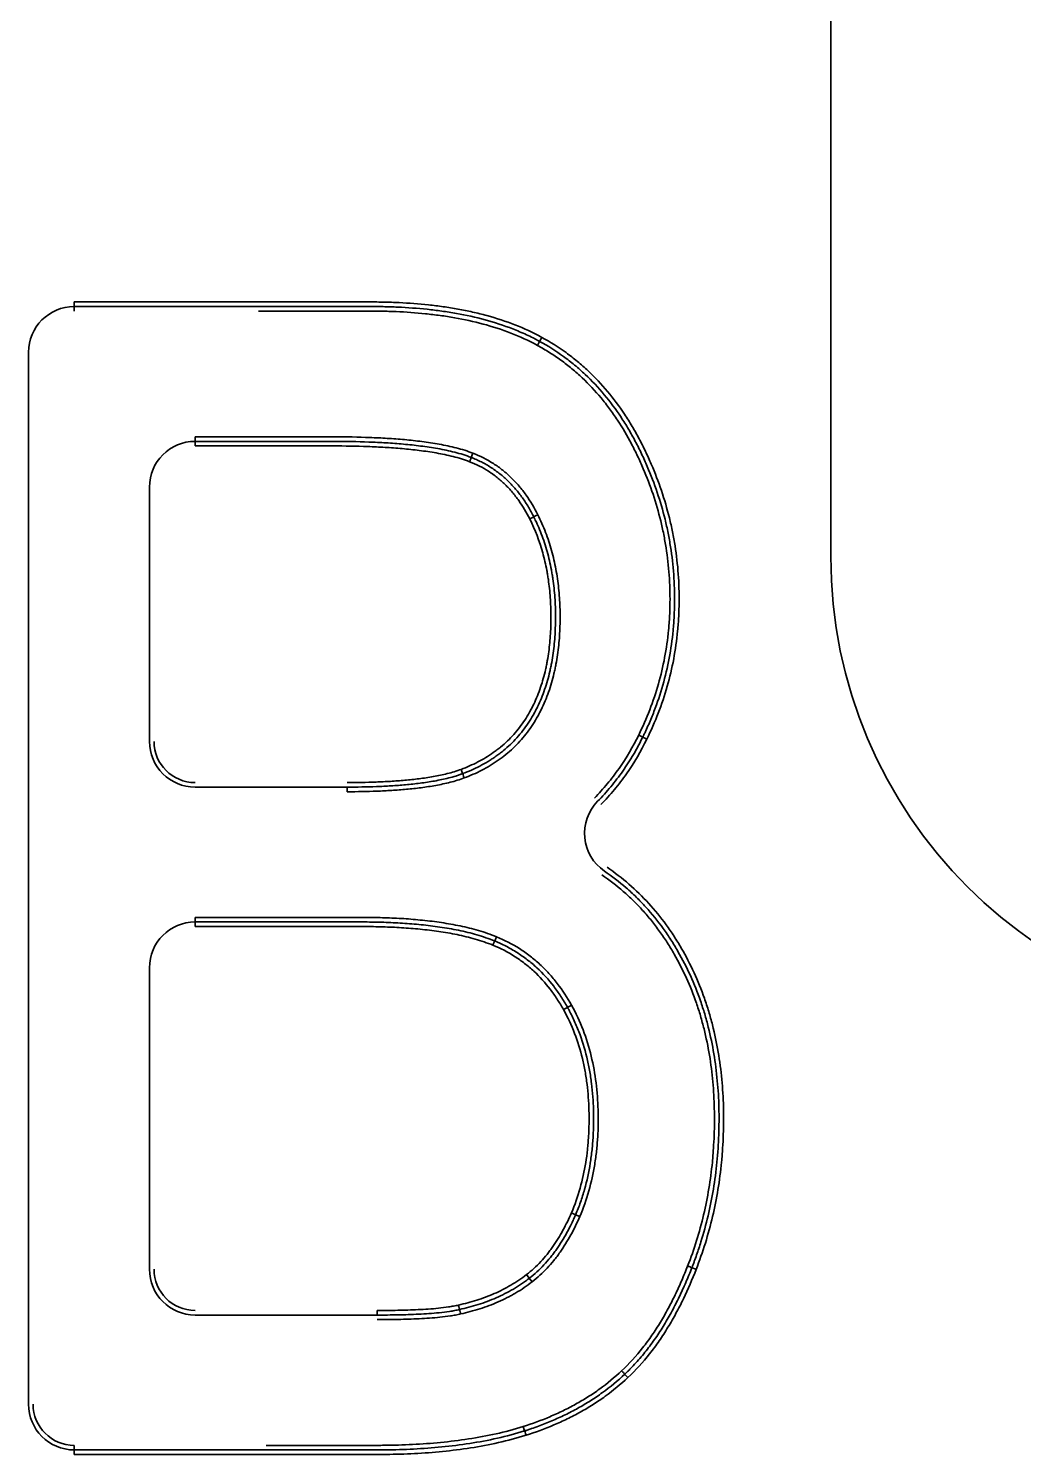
# Model space of a CAD drawing. Header units: inches. Extents: x 786 to 5593, y 691 to 5453.
# Drawn here: x 4193.97 to 4215.74, y 5230.14 to 5261.32 of the extents above; entities that cross this region are included whole.
import ezdxf

# ---------------------------------------------------------------- set-up
doc = ezdxf.new("R2010")
doc.units = ezdxf.units.IN
doc.layers.add('1', color=7, linetype='Continuous', true_color=0xffffff)

msp = doc.modelspace()

# ---------------------------------------------------------------- linework, layer by layer
at = {"layer": '1', "color": 7, "linetype": 'Continuous', "lineweight": 35}
for p, q in [((4211.522, 5263.776), (4211.522, 5249.776)), ((4194.975, 5255.342), (4194.975, 5255.242)), ((4194.975, 5255.142), (4194.975, 5255.242)), ((4205.106, 5254.393), (4205.154, 5254.481)), ((4205.154, 5254.481), (4205.202, 5254.569)), ((4193.975, 5254.242), (4193.975, 5231.242)), ((4197.62, 5252.394), (4197.62, 5252.294)), ((4197.62, 5252.294), (4197.62, 5252.194)), ((4203.696, 5252.035), (4203.66, 5251.942)), ((4196.62, 5245.734), (4196.62, 5251.294)), ((4205.026, 5250.644), (4204.937, 5250.599)), ((4207.41, 5245.828), (4207.5, 5245.784)), ((4203.471, 5245.029), (4203.436, 5245.122)), ((4200.948, 5244.734), (4197.62, 5244.734)), ((4200.948, 5244.734), (4200.948, 5244.634)), ((4197.62, 5241.886), (4197.62, 5241.786)), ((4197.62, 5241.786), (4197.62, 5241.686)), ((4204.21, 5241.463), (4204.172, 5241.37)), ((4196.62, 5234.191), (4196.62, 5240.786)), ((4205.763, 5239.919), (4205.676, 5239.87)), ((4205.942, 5235.384), (4205.85, 5235.424)), ((4205.942, 5235.384), (4206.034, 5235.344)), ((4204.929, 5233.996), (4204.867, 5234.075)), ((4208.485, 5234.227), (4208.578, 5234.19)), ((4204.929, 5233.996), (4204.991, 5233.918)), ((4201.603, 5233.191), (4197.62, 5233.191)), ((4201.603, 5233.291), (4201.603, 5233.191)), ((4203.382, 5233.409), (4203.404, 5233.312)), ((4204.796, 5230.753), (4204.827, 5230.658)), ((4194.975, 5230.342), (4194.975, 5230.242)), ((4194.975, 5230.242), (4194.975, 5230.142))]:
    msp.add_line(p, q, dxfattribs=at)
for centre, radius, start, end in [((4194.975, 5254.242), 1, 90, 180), ((4197.62, 5251.294), 1, 90, 180), ((4221.74, 5249.776), 10.217, 180, 270), ((4197.62, 5245.734), 1, 180, 270), ((4197.62, 5245.734), 0.9, 180, 270), ((4207.137, 5243.724), 1, 135.5879, 235.5855), ((4197.62, 5240.786), 1, 90, 180), ((4197.62, 5234.191), 1, 180, 270), ((4197.62, 5234.191), 0.9, 180, 270), ((4194.975, 5231.242), 1, 180, 270), ((4194.975, 5231.242), 0.9, 180, 270)]:
    msp.add_arc(centre, radius, start, end, dxfattribs=at)
for centre, major_axis, ratio, start_param, end_param in [((4203.624, 5251.849), (0.0364, 0.0931), 0.002929, 4.712393, 6.283185), ((4205.115, 5250.689), (0.0892, 0.0452), 0.004078, 3.141593, 4.712389), ((4207.321, 5245.872), (-0.0897, 0.0441), 0.004362, 1.570796, 3.141593), ((4203.506, 5244.935), (0.0351, -0.0936), 0.002512, 3.141593, 4.712389), ((4204.134, 5241.278), (0.0377, 0.0926), 0.005423, 0, 1.570782), ((4205.85, 5239.967), (0.0872, 0.0489), 0.003959, 3.141593, 4.712389), ((4208.392, 5234.263), (-0.0931, 0.0365), 0.002154, 1.570796, 3.141593), ((4206.948, 5231.972), (-0.0682, 0.0732), 0.005836, 1.570796, 3.141593), ((4207.085, 5231.826), (-0.0686, 0.0728), 0.005836, 0, 1.570796), ((4204.857, 5230.562), (-0.03, 0.0954), 0.004943, 4.712389, 6.283185)]:
    msp.add_ellipse(centre, major_axis=major_axis, ratio=ratio, start_param=start_param, end_param=end_param, dxfattribs=at)
for points, knots in [([(4194.975, 5255.342), (4196.697, 5255.342), (4198.85, 5255.342), (4201.003, 5255.342), (4201.46, 5255.342), (4201.487, 5255.342), (4201.541, 5255.342), (4201.621, 5255.342), (4201.81, 5255.339), (4201.971, 5255.334), (4202.294, 5255.318), (4202.509, 5255.302), (4202.831, 5255.268), (4202.939, 5255.254), (4203.154, 5255.224), (4203.261, 5255.207), (4203.475, 5255.168), (4203.581, 5255.146), (4203.792, 5255.099), (4203.897, 5255.073), (4204.209, 5254.987), (4204.414, 5254.921), (4204.815, 5254.764), (4205.011, 5254.674), (4205.202, 5254.569)], [0, 0, 0, 0, 0.5, 0.625, 0.625, 0.632812, 0.632812, 0.640625, 0.65625, 0.6875, 0.6875, 0.75, 0.75, 0.78125, 0.78125, 0.8125, 0.8125, 0.84375, 0.84375, 0.875, 0.875, 0.9375, 0.9375, 1, 1, 1, 1]), ([(4205.154, 5254.481), (4205.153, 5254.482), (4205.151, 5254.483), (4205.148, 5254.484), (4205.144, 5254.487), (4205.133, 5254.493), (4205.112, 5254.504), (4205.07, 5254.526), (4204.986, 5254.569), (4204.913, 5254.604), (4204.767, 5254.672), (4204.668, 5254.714), (4204.37, 5254.83), (4204.167, 5254.896), (4203.755, 5255.008), (4203.546, 5255.054), (4203.282, 5255.101), (4203.228, 5255.11), (4203.122, 5255.127), (4203.069, 5255.135), (4202.908, 5255.157), (4202.802, 5255.171), (4202.481, 5255.204), (4202.267, 5255.22), (4201.945, 5255.234), (4201.838, 5255.238), (4201.677, 5255.241), (4201.624, 5255.242), (4201.517, 5255.242), (4201.463, 5255.242), (4200.98, 5255.242), (4198.835, 5255.242), (4196.691, 5255.242), (4194.975, 5255.242)], [0, 0, 0, 0, 0.000488, 0.000488, 0.000977, 0.001953, 0.003906, 0.007812, 0.015625, 0.03125, 0.03125, 0.0625, 0.0625, 0.125, 0.125, 0.1875, 0.1875, 0.203125, 0.203125, 0.21875, 0.21875, 0.25, 0.25, 0.3125, 0.3125, 0.34375, 0.34375, 0.359375, 0.359375, 0.375, 0.375, 0.5, 1, 1, 1, 1]), ([(4205.106, 5254.393), (4204.916, 5254.497), (4204.722, 5254.586), (4204.325, 5254.74), (4204.123, 5254.805), (4203.713, 5254.915), (4203.505, 5254.96), (4203.242, 5255.006), (4203.189, 5255.015), (4203.083, 5255.032), (4203.03, 5255.04), (4202.871, 5255.061), (4202.764, 5255.074), (4202.445, 5255.107), (4202.232, 5255.122), (4201.912, 5255.136), (4201.805, 5255.139), (4201.645, 5255.141), (4201.592, 5255.142), (4201.485, 5255.142), (4201.432, 5255.142), (4200.952, 5255.142), (4200.16, 5255.142), (4199.368, 5255.142), (4199.004, 5255.142)], [0, 0, 0, 0, 0.103005, 0.103005, 0.20601, 0.20601, 0.309016, 0.309016, 0.334767, 0.334767, 0.360518, 0.360518, 0.412021, 0.412021, 0.515026, 0.515026, 0.566528, 0.566528, 0.59228, 0.59228, 0.618031, 0.618031, 0.824041, 1, 1, 1, 1]), ([(4207.321, 5245.872), (4207.499, 5246.235), (4207.643, 5246.608), (4207.861, 5247.372), (4207.935, 5247.764), (4207.979, 5248.215), (4207.983, 5248.265), (4207.99, 5248.366), (4207.994, 5248.416), (4208.002, 5248.568), (4208.005, 5248.668), (4208.008, 5248.969), (4208.002, 5249.169), (4207.974, 5249.568), (4207.94, 5249.867), (4207.888, 5250.163), (4207.848, 5250.36), (4207.826, 5250.459), (4207.706, 5250.95), (4207.578, 5251.33), (4207.382, 5251.789), (4207.341, 5251.88), (4207.255, 5252.06), (4207.211, 5252.15), (4207.071, 5252.415), (4206.969, 5252.589), (4206.802, 5252.843), (4206.744, 5252.926), (4206.624, 5253.087), (4206.562, 5253.167), (4206.37, 5253.398), (4206.233, 5253.544), (4206.014, 5253.75), (4205.901, 5253.851), (4205.783, 5253.946), (4205.702, 5254.008), (4205.662, 5254.038), (4205.538, 5254.128), (4205.454, 5254.185), (4205.283, 5254.293), (4205.195, 5254.345), (4205.106, 5254.393)], [0, 0, 0, 0, 0.125, 0.125, 0.25, 0.25, 0.265625, 0.265625, 0.28125, 0.28125, 0.3125, 0.3125, 0.375, 0.375, 0.4375, 0.46875, 0.46875, 0.5, 0.5, 0.625, 0.625, 0.65625, 0.65625, 0.6875, 0.6875, 0.75, 0.75, 0.78125, 0.78125, 0.8125, 0.8125, 0.875, 0.875, 0.90625, 0.921875, 0.921875, 0.9375, 0.9375, 0.96875, 0.96875, 1, 1, 1, 1]), ([(4207.41, 5245.828), (4207.412, 5245.831), (4207.413, 5245.834), (4207.416, 5245.84), (4207.42, 5245.848), (4207.43, 5245.868), (4207.45, 5245.909), (4207.488, 5245.99), (4207.561, 5246.153), (4207.697, 5246.482), (4207.793, 5246.77), (4207.959, 5247.353), (4208.034, 5247.751), (4208.079, 5248.211), (4208.083, 5248.262), (4208.09, 5248.364), (4208.1, 5248.518), (4208.105, 5248.671), (4208.108, 5248.976), (4208.102, 5249.179), (4208.073, 5249.584), (4208.05, 5249.786), (4208.002, 5250.088), (4207.976, 5250.239), (4207.944, 5250.389), (4207.921, 5250.49), (4207.91, 5250.54), (4207.8, 5250.988), (4207.669, 5251.373), (4207.469, 5251.838), (4207.428, 5251.931), (4207.34, 5252.114), (4207.295, 5252.205), (4207.2, 5252.385), (4207.15, 5252.474), (4207.072, 5252.606), (4207.045, 5252.65), (4206.991, 5252.737), (4206.963, 5252.78), (4206.821, 5252.994), (4206.7, 5253.158), (4206.439, 5253.471), (4206.3, 5253.619), (4206.077, 5253.829), (4206, 5253.896), (4205.881, 5253.995), (4205.841, 5254.027), (4205.759, 5254.09), (4205.718, 5254.121), (4205.509, 5254.273), (4205.335, 5254.382), (4205.154, 5254.481)], [0, 0, 0, 0, 0.000977, 0.000977, 0.001953, 0.003906, 0.007813, 0.015625, 0.03125, 0.0625, 0.125, 0.125, 0.25, 0.25, 0.265625, 0.265625, 0.28125, 0.3125, 0.3125, 0.375, 0.375, 0.4375, 0.4375, 0.46875, 0.484375, 0.484375, 0.5, 0.5, 0.625, 0.625, 0.65625, 0.65625, 0.6875, 0.6875, 0.71875, 0.71875, 0.734375, 0.734375, 0.75, 0.75, 0.8125, 0.8125, 0.875, 0.875, 0.90625, 0.90625, 0.921875, 0.921875, 0.9375, 0.9375, 1, 1, 1, 1]), ([(4205.202, 5254.569), (4205.386, 5254.469), (4205.563, 5254.357), (4205.774, 5254.204), (4205.816, 5254.173), (4205.899, 5254.109), (4205.94, 5254.076), (4206.06, 5253.976), (4206.139, 5253.908), (4206.365, 5253.695), (4206.507, 5253.545), (4206.772, 5253.228), (4206.896, 5253.062), (4207.041, 5252.844), (4207.069, 5252.801), (4207.125, 5252.712), (4207.206, 5252.579), (4207.282, 5252.443), (4207.379, 5252.26), (4207.425, 5252.168), (4207.514, 5251.982), (4207.557, 5251.888), (4207.76, 5251.416), (4207.893, 5251.025), (4208.005, 5250.57), (4208.017, 5250.519), (4208.04, 5250.417), (4208.072, 5250.265), (4208.137, 5249.907), (4208.172, 5249.6), (4208.201, 5249.188), (4208.208, 5248.982), (4208.205, 5248.672), (4208.2, 5248.516), (4208.19, 5248.36), (4208.183, 5248.256), (4208.178, 5248.204), (4208.134, 5247.738), (4207.981, 5246.928), (4207.685, 5246.159), (4207.5, 5245.784)], [0, 0, 0, 0, 0.0625, 0.0625, 0.078125, 0.078125, 0.09375, 0.09375, 0.125, 0.125, 0.1875, 0.1875, 0.25, 0.25, 0.265625, 0.265625, 0.28125, 0.3125, 0.3125, 0.34375, 0.34375, 0.375, 0.375, 0.5, 0.5, 0.515625, 0.515625, 0.53125, 0.5625, 0.625, 0.625, 0.6875, 0.6875, 0.71875, 0.734375, 0.734375, 0.75, 0.75, 0.875, 1, 1, 1, 1]), ([(4197.62, 5252.394), (4198.129, 5252.394), (4198.893, 5252.394), (4199.784, 5252.394), (4200.23, 5252.394), (4200.421, 5252.394), (4200.548, 5252.394), (4200.612, 5252.394), (4200.93, 5252.393), (4201.185, 5252.389), (4201.566, 5252.374), (4201.694, 5252.368), (4201.948, 5252.352), (4202.075, 5252.343), (4202.329, 5252.32), (4202.455, 5252.306), (4202.644, 5252.282), (4202.708, 5252.273), (4202.834, 5252.254), (4202.896, 5252.243), (4203.085, 5252.209), (4203.209, 5252.183), (4203.394, 5252.135), (4203.455, 5252.118), (4203.576, 5252.08), (4203.637, 5252.059), (4203.696, 5252.035)], [0, 0, 0, 0, 0.25, 0.375, 0.4375, 0.46875, 0.46875, 0.5, 0.5, 0.625, 0.625, 0.6875, 0.6875, 0.75, 0.75, 0.8125, 0.8125, 0.84375, 0.84375, 0.875, 0.875, 0.9375, 0.9375, 0.96875, 0.96875, 1, 1, 1, 1]), ([(4197.62, 5252.294), (4198.126, 5252.294), (4198.885, 5252.294), (4199.771, 5252.294), (4200.214, 5252.294), (4200.404, 5252.294), (4200.53, 5252.294), (4200.594, 5252.294), (4200.91, 5252.293), (4201.163, 5252.289), (4201.542, 5252.275), (4201.669, 5252.269), (4201.922, 5252.254), (4202.048, 5252.245), (4202.3, 5252.222), (4202.426, 5252.209), (4202.677, 5252.177), (4202.802, 5252.158), (4203.052, 5252.114), (4203.176, 5252.088), (4203.359, 5252.041), (4203.42, 5252.024), (4203.541, 5251.986), (4203.601, 5251.965), (4203.66, 5251.942)], [0, 0, 0, 0, 0.25, 0.375, 0.4375, 0.46875, 0.46875, 0.5, 0.5, 0.625, 0.625, 0.6875, 0.6875, 0.75, 0.75, 0.8125, 0.8125, 0.875, 0.875, 0.9375, 0.9375, 0.96875, 0.96875, 1, 1, 1, 1]), ([(4203.624, 5251.849), (4203.564, 5251.872), (4203.504, 5251.893), (4203.384, 5251.93), (4203.323, 5251.947), (4203.14, 5251.993), (4203.017, 5252.019), (4202.771, 5252.062), (4202.647, 5252.08), (4202.398, 5252.111), (4202.274, 5252.124), (4202.024, 5252.146), (4201.898, 5252.155), (4201.647, 5252.17), (4201.521, 5252.176), (4201.144, 5252.19), (4200.892, 5252.194), (4200.577, 5252.194), (4200.515, 5252.194), (4200.389, 5252.194), (4200.2, 5252.194), (4199.759, 5252.194), (4198.878, 5252.194), (4198.123, 5252.194), (4197.62, 5252.194)], [0, 0, 0, 0, 0.03125, 0.03125, 0.0625, 0.0625, 0.125, 0.125, 0.1875, 0.1875, 0.25, 0.25, 0.3125, 0.3125, 0.375, 0.375, 0.5, 0.5, 0.53125, 0.53125, 0.5625, 0.625, 0.75, 1, 1, 1, 1]), ([(4204.937, 5250.599), (4204.867, 5250.738), (4204.789, 5250.871), (4204.676, 5251.03), (4204.653, 5251.061), (4204.606, 5251.123), (4204.533, 5251.213), (4204.402, 5251.353), (4204.287, 5251.455), (4204.197, 5251.528), (4204.166, 5251.551), (4204.118, 5251.585), (4204.102, 5251.596), (4204.07, 5251.618), (4203.924, 5251.714), (4203.769, 5251.793), (4203.624, 5251.849)], [0, 0, 0, 0, 0.25, 0.25, 0.3125, 0.3125, 0.375, 0.5, 0.625, 0.625, 0.6875, 0.6875, 0.71875, 0.71875, 0.75, 1, 1, 1, 1]), ([(4203.66, 5251.942), (4203.665, 5251.94), (4203.67, 5251.938), (4203.679, 5251.935), (4203.693, 5251.929), (4203.726, 5251.916), (4203.79, 5251.888), (4203.918, 5251.827), (4204.04, 5251.758), (4204.124, 5251.702), (4204.157, 5251.68), (4204.174, 5251.668), (4204.223, 5251.633), (4204.32, 5251.56), (4204.469, 5251.428), (4204.578, 5251.311), (4204.656, 5251.219), (4204.681, 5251.188), (4204.731, 5251.125), (4204.755, 5251.092), (4204.825, 5250.994), (4204.869, 5250.926), (4204.951, 5250.787), (4204.99, 5250.716), (4205.026, 5250.644)], [0, 0, 0, 0, 0.007813, 0.007813, 0.015625, 0.03125, 0.0625, 0.125, 0.25, 0.28125, 0.28125, 0.3125, 0.3125, 0.375, 0.5, 0.625, 0.625, 0.6875, 0.6875, 0.75, 0.75, 0.875, 0.875, 1, 1, 1, 1]), ([(4203.696, 5252.035), (4203.853, 5251.975), (4204.002, 5251.899), (4204.179, 5251.786), (4204.214, 5251.763), (4204.282, 5251.714), (4204.381, 5251.639), (4204.537, 5251.502), (4204.65, 5251.38), (4204.731, 5251.285), (4204.758, 5251.253), (4204.809, 5251.187), (4204.834, 5251.153), (4204.955, 5250.982), (4205.04, 5250.839), (4205.116, 5250.689)], [0, 0, 0, 0, 0.25, 0.25, 0.3125, 0.3125, 0.375, 0.5, 0.625, 0.625, 0.6875, 0.6875, 0.75, 0.75, 1, 1, 1, 1]), ([(4203.436, 5245.122), (4203.562, 5245.169), (4203.683, 5245.223), (4203.919, 5245.345), (4204.032, 5245.413), (4204.168, 5245.509), (4204.195, 5245.529), (4204.249, 5245.57), (4204.275, 5245.59), (4204.352, 5245.654), (4204.502, 5245.787), (4204.634, 5245.934), (4204.754, 5246.091), (4204.793, 5246.145), (4204.866, 5246.255), (4204.9, 5246.312), (4204.95, 5246.4), (4204.966, 5246.429), (4204.997, 5246.489), (4205.041, 5246.578), (4205.081, 5246.669), (4205.156, 5246.854), (4205.199, 5246.979), (4205.252, 5247.171), (4205.269, 5247.236), (4205.291, 5247.334), (4205.298, 5247.367), (4205.311, 5247.432), (4205.317, 5247.465), (4205.346, 5247.629), (4205.364, 5247.76), (4205.389, 5248.023), (4205.396, 5248.154), (4205.402, 5248.351), (4205.402, 5248.417), (4205.402, 5248.549), (4205.4, 5248.615), (4205.393, 5248.812), (4205.384, 5248.944), (4205.363, 5249.142), (4205.355, 5249.208), (4205.34, 5249.307), (4205.335, 5249.34), (4205.324, 5249.406), (4205.295, 5249.57), (4205.258, 5249.731), (4205.151, 5250.113), (4205.058, 5250.36), (4204.937, 5250.599)], [0, 0, 0, 0, 0.0625, 0.0625, 0.125, 0.125, 0.140625, 0.140625, 0.15625, 0.15625, 0.1875, 0.25, 0.25, 0.28125, 0.28125, 0.3125, 0.3125, 0.328125, 0.328125, 0.34375, 0.375, 0.375, 0.4375, 0.4375, 0.46875, 0.46875, 0.484375, 0.484375, 0.5, 0.5, 0.5625, 0.5625, 0.625, 0.625, 0.65625, 0.65625, 0.6875, 0.6875, 0.75, 0.75, 0.78125, 0.78125, 0.796875, 0.796875, 0.8125, 0.875, 0.875, 1, 1, 1, 1]), ([(4205.026, 5250.644), (4205.027, 5250.642), (4205.028, 5250.64), (4205.03, 5250.636), (4205.033, 5250.63), (4205.04, 5250.617), (4205.053, 5250.59), (4205.079, 5250.536), (4205.129, 5250.427), (4205.167, 5250.333), (4205.24, 5250.143), (4205.283, 5250.014), (4205.355, 5249.753), (4205.386, 5249.621), (4205.417, 5249.453), (4205.423, 5249.42), (4205.434, 5249.352), (4205.439, 5249.319), (4205.454, 5249.217), (4205.463, 5249.149), (4205.484, 5248.946), (4205.493, 5248.811), (4205.501, 5248.608), (4205.502, 5248.541), (4205.502, 5248.406), (4205.501, 5248.338), (4205.496, 5248.136), (4205.488, 5248.001), (4205.461, 5247.732), (4205.443, 5247.597), (4205.412, 5247.429), (4205.406, 5247.396), (4205.392, 5247.328), (4205.385, 5247.295), (4205.361, 5247.195), (4205.344, 5247.129), (4205.288, 5246.932), (4205.244, 5246.803), (4205.167, 5246.615), (4205.139, 5246.552), (4205.094, 5246.46), (4205.079, 5246.43), (4205.047, 5246.369), (4205.03, 5246.339), (4204.979, 5246.249), (4204.944, 5246.191), (4204.868, 5246.078), (4204.829, 5246.023), (4204.704, 5245.863), (4204.614, 5245.762), (4204.466, 5245.622), (4204.415, 5245.576), (4204.336, 5245.511), (4204.308, 5245.489), (4204.254, 5245.448), (4204.226, 5245.427), (4204.17, 5245.388), (4204.141, 5245.368), (4204.084, 5245.331), (4203.997, 5245.276), (4203.907, 5245.226), (4203.725, 5245.132), (4203.6, 5245.077), (4203.471, 5245.029)], [0, 0, 0, 0, 0.000977, 0.000977, 0.001953, 0.003906, 0.007813, 0.015625, 0.03125, 0.0625, 0.0625, 0.125, 0.125, 0.1875, 0.1875, 0.203125, 0.203125, 0.21875, 0.21875, 0.25, 0.25, 0.3125, 0.3125, 0.34375, 0.34375, 0.375, 0.375, 0.4375, 0.4375, 0.5, 0.5, 0.515625, 0.515625, 0.53125, 0.53125, 0.5625, 0.5625, 0.625, 0.625, 0.65625, 0.65625, 0.671875, 0.671875, 0.6875, 0.6875, 0.71875, 0.71875, 0.75, 0.75, 0.8125, 0.8125, 0.84375, 0.84375, 0.859375, 0.859375, 0.875, 0.875, 0.890625, 0.890625, 0.90625, 0.9375, 0.9375, 1, 1, 1, 1]), ([(4205.116, 5250.689), (4205.179, 5250.563), (4205.236, 5250.435), (4205.335, 5250.174), (4205.379, 5250.042), (4205.453, 5249.774), (4205.485, 5249.638), (4205.523, 5249.431), (4205.534, 5249.361), (4205.554, 5249.222), (4205.563, 5249.153), (4205.585, 5248.945), (4205.594, 5248.806), (4205.601, 5248.598), (4205.602, 5248.529), (4205.602, 5248.39), (4205.601, 5248.321), (4205.595, 5248.113), (4205.586, 5247.975), (4205.558, 5247.698), (4205.538, 5247.56), (4205.506, 5247.387), (4205.499, 5247.352), (4205.484, 5247.283), (4205.461, 5247.181), (4205.435, 5247.079), (4205.376, 5246.878), (4205.33, 5246.747), (4205.249, 5246.553), (4205.22, 5246.489), (4205.173, 5246.395), (4205.157, 5246.364), (4205.124, 5246.301), (4205.107, 5246.271), (4205.019, 5246.119), (4204.941, 5246.003), (4204.77, 5245.785), (4204.676, 5245.683), (4204.524, 5245.539), (4204.471, 5245.492), (4204.361, 5245.403), (4204.305, 5245.361), (4204.133, 5245.24), (4204.014, 5245.168), (4203.766, 5245.04), (4203.638, 5244.984), (4203.506, 5244.935)], [0, 0, 0, 0, 0.0625, 0.0625, 0.125, 0.125, 0.1875, 0.1875, 0.21875, 0.21875, 0.25, 0.25, 0.3125, 0.3125, 0.34375, 0.34375, 0.375, 0.375, 0.4375, 0.4375, 0.5, 0.5, 0.515625, 0.515625, 0.53125, 0.5625, 0.5625, 0.625, 0.625, 0.65625, 0.65625, 0.671875, 0.671875, 0.6875, 0.6875, 0.75, 0.75, 0.8125, 0.8125, 0.84375, 0.84375, 0.875, 0.875, 0.9375, 0.9375, 1, 1, 1, 1]), ([(4206.352, 5244.494), (4206.45, 5244.595), (4206.545, 5244.699), (4206.725, 5244.916), (4206.811, 5245.028), (4207.054, 5245.375), (4207.197, 5245.618), (4207.321, 5245.872)], [0, 0, 0, 0, 0.25, 0.25, 0.5, 0.5, 1, 1, 1, 1]), ([(4206.423, 5244.424), (4206.524, 5244.527), (4206.62, 5244.633), (4206.803, 5244.854), (4206.891, 5244.968), (4207.056, 5245.203), (4207.134, 5245.324), (4207.28, 5245.572), (4207.347, 5245.699), (4207.41, 5245.828)], [0, 0, 0, 0, 0.25, 0.25, 0.5, 0.5, 0.75, 0.75, 1, 1, 1, 1]), ([(4207.5, 5245.784), (4207.372, 5245.52), (4207.224, 5245.268), (4206.971, 5244.908), (4206.882, 5244.792), (4206.695, 5244.567), (4206.597, 5244.459), (4206.494, 5244.354)], [0, 0, 0, 0, 0.5, 0.5, 0.75, 0.75, 1, 1, 1, 1]), ([(4200.948, 5244.834), (4201.158, 5244.834), (4201.368, 5244.838), (4201.682, 5244.849), (4201.787, 5244.854), (4201.996, 5244.867), (4202.101, 5244.875), (4202.31, 5244.893), (4202.414, 5244.904), (4202.622, 5244.931), (4202.726, 5244.946), (4202.932, 5244.983), (4203.034, 5245.004), (4203.186, 5245.043), (4203.237, 5245.057), (4203.337, 5245.087), (4203.387, 5245.104), (4203.436, 5245.122)], [0, 0, 0, 0, 0.25, 0.25, 0.375, 0.375, 0.5, 0.5, 0.625, 0.625, 0.75, 0.75, 0.875, 0.875, 0.9375, 0.9375, 1, 1, 1, 1]), ([(4203.471, 5245.029), (4203.468, 5245.027), (4203.465, 5245.026), (4203.458, 5245.024), (4203.449, 5245.02), (4203.427, 5245.013), (4203.383, 5244.997), (4203.345, 5244.985), (4203.269, 5244.962), (4203.218, 5244.948), (4203.063, 5244.909), (4202.96, 5244.887), (4202.751, 5244.849), (4202.646, 5244.833), (4202.435, 5244.806), (4202.329, 5244.795), (4202.117, 5244.776), (4202.011, 5244.768), (4201.799, 5244.755), (4201.693, 5244.75), (4201.374, 5244.738), (4201.161, 5244.734), (4200.948, 5244.734)], [0, 0, 0, 0, 0.003906, 0.003906, 0.007812, 0.015625, 0.03125, 0.0625, 0.0625, 0.125, 0.125, 0.25, 0.25, 0.375, 0.375, 0.5, 0.5, 0.625, 0.625, 0.75, 0.75, 1, 1, 1, 1]), ([(4203.506, 5244.935), (4203.455, 5244.916), (4203.404, 5244.899), (4203.301, 5244.867), (4203.249, 5244.853), (4203.093, 5244.813), (4202.988, 5244.79), (4202.829, 5244.762), (4202.776, 5244.753), (4202.669, 5244.736), (4202.616, 5244.729), (4202.455, 5244.708), (4202.348, 5244.696), (4202.133, 5244.677), (4202.026, 5244.668), (4201.811, 5244.655), (4201.703, 5244.65), (4201.38, 5244.638), (4201.164, 5244.634), (4200.948, 5244.634)], [0, 0, 0, 0, 0.0625, 0.0625, 0.125, 0.125, 0.25, 0.25, 0.3125, 0.3125, 0.375, 0.375, 0.5, 0.5, 0.625, 0.625, 0.75, 0.75, 1, 1, 1, 1]), ([(4208.392, 5234.263), (4208.536, 5234.63), (4208.652, 5235.003), (4208.831, 5235.762), (4208.894, 5236.147), (4208.937, 5236.586), (4208.942, 5236.635), (4208.95, 5236.733), (4208.953, 5236.782), (4208.963, 5236.929), (4208.973, 5237.125), (4208.98, 5237.418), (4208.978, 5237.613), (4208.971, 5237.905), (4208.96, 5238.099), (4208.926, 5238.487), (4208.901, 5238.68), (4208.838, 5239.064), (4208.798, 5239.256), (4208.739, 5239.494), (4208.726, 5239.542), (4208.7, 5239.637), (4208.687, 5239.685), (4208.645, 5239.827), (4208.495, 5240.295), (4208.294, 5240.74), (4208.05, 5241.166), (4208, 5241.25), (4207.92, 5241.375), (4207.893, 5241.416), (4207.837, 5241.498), (4207.809, 5241.539), (4207.751, 5241.619), (4207.721, 5241.659), (4207.661, 5241.738), (4207.57, 5241.854), (4207.41, 5242.041), (4207.273, 5242.184), (4207.167, 5242.287), (4207.131, 5242.322), (4207.058, 5242.389), (4206.874, 5242.554), (4206.679, 5242.705), (4206.516, 5242.817)], [0, 0, 0, 0, 0.125, 0.125, 0.25, 0.25, 0.265625, 0.265625, 0.28125, 0.28125, 0.3125, 0.34375, 0.375, 0.375, 0.4375, 0.4375, 0.5, 0.5, 0.5625, 0.5625, 0.578125, 0.578125, 0.59375, 0.59375, 0.625, 0.75, 0.75, 0.78125, 0.78125, 0.796875, 0.796875, 0.8125, 0.8125, 0.828125, 0.828125, 0.84375, 0.875, 0.90625, 0.90625, 0.921875, 0.921875, 0.9375, 1, 1, 1, 1]), ([(4208.485, 5234.227), (4208.486, 5234.229), (4208.487, 5234.232), (4208.489, 5234.238), (4208.493, 5234.247), (4208.501, 5234.267), (4208.516, 5234.308), (4208.547, 5234.39), (4208.606, 5234.554), (4208.716, 5234.884), (4208.794, 5235.17), (4208.93, 5235.747), (4208.994, 5236.138), (4209.042, 5236.633), (4209.05, 5236.733), (4209.064, 5236.932), (4209.074, 5237.131), (4209.078, 5237.329), (4209.079, 5237.526), (4209.078, 5237.625), (4209.071, 5237.921), (4209.059, 5238.118), (4209.023, 5238.511), (4208.998, 5238.707), (4208.933, 5239.097), (4208.893, 5239.292), (4208.832, 5239.534), (4208.819, 5239.583), (4208.793, 5239.679), (4208.751, 5239.823), (4208.583, 5240.345), (4208.379, 5240.796), (4208.13, 5241.227), (4208.079, 5241.313), (4207.997, 5241.439), (4207.97, 5241.481), (4207.913, 5241.564), (4207.884, 5241.605), (4207.737, 5241.808), (4207.611, 5241.964), (4207.409, 5242.186), (4207.34, 5242.258), (4207.232, 5242.363), (4207.196, 5242.398), (4207.122, 5242.466), (4206.936, 5242.633), (4206.738, 5242.786), (4206.572, 5242.899)], [0, 0, 0, 0, 0.000977, 0.000977, 0.001953, 0.003906, 0.007812, 0.015625, 0.03125, 0.0625, 0.125, 0.125, 0.25, 0.25, 0.28125, 0.28125, 0.3125, 0.34375, 0.34375, 0.375, 0.375, 0.4375, 0.4375, 0.5, 0.5, 0.5625, 0.5625, 0.578125, 0.578125, 0.59375, 0.625, 0.75, 0.75, 0.78125, 0.78125, 0.796875, 0.796875, 0.8125, 0.8125, 0.875, 0.875, 0.90625, 0.90625, 0.921875, 0.921875, 0.9375, 1, 1, 1, 1]), ([(4206.629, 5242.982), (4206.965, 5242.751), (4207.269, 5242.487), (4207.675, 5242.044), (4207.834, 5241.849), (4207.98, 5241.642), (4208.038, 5241.559), (4208.066, 5241.516), (4208.15, 5241.388), (4208.203, 5241.301), (4208.457, 5240.864), (4208.624, 5240.498), (4208.792, 5240.022), (4208.839, 5239.877), (4208.882, 5239.731), (4208.909, 5239.633), (4208.922, 5239.584), (4208.985, 5239.338), (4209.027, 5239.14), (4209.094, 5238.743), (4209.12, 5238.544), (4209.158, 5238.145), (4209.17, 5237.945), (4209.178, 5237.644), (4209.179, 5237.544), (4209.178, 5237.343), (4209.174, 5237.142), (4209.164, 5236.94), (4209.151, 5236.738), (4209.143, 5236.637), (4209.094, 5236.133), (4209.029, 5235.735), (4208.846, 5234.953), (4208.726, 5234.568), (4208.578, 5234.19)], [0, 0, 0, 0, 0.125, 0.125, 0.1875, 0.203125, 0.203125, 0.21875, 0.21875, 0.25, 0.25, 0.375, 0.375, 0.40625, 0.421875, 0.421875, 0.4375, 0.4375, 0.5, 0.5, 0.5625, 0.5625, 0.625, 0.625, 0.65625, 0.65625, 0.6875, 0.71875, 0.71875, 0.75, 0.75, 0.875, 0.875, 1, 1, 1, 1]), ([(4197.62, 5241.886), (4198.726, 5241.886), (4199.901, 5241.886), (4201.077, 5241.886), (4201.215, 5241.886), (4201.284, 5241.886), (4201.492, 5241.885), (4201.63, 5241.882), (4201.906, 5241.873), (4202.045, 5241.867), (4202.321, 5241.849), (4202.458, 5241.837), (4202.733, 5241.809), (4202.87, 5241.792), (4203.075, 5241.761), (4203.144, 5241.75), (4203.28, 5241.726), (4203.348, 5241.713), (4203.551, 5241.67), (4203.685, 5241.637), (4203.95, 5241.56), (4204.081, 5241.515), (4204.21, 5241.463)], [0, 0, 0, 0, 0.5, 0.53125, 0.53125, 0.5625, 0.5625, 0.625, 0.625, 0.6875, 0.6875, 0.75, 0.75, 0.8125, 0.8125, 0.84375, 0.84375, 0.875, 0.875, 0.9375, 0.9375, 1, 1, 1, 1]), ([(4197.62, 5241.786), (4198.72, 5241.786), (4199.888, 5241.786), (4201.056, 5241.786), (4201.194, 5241.786), (4201.263, 5241.786), (4201.469, 5241.785), (4201.606, 5241.783), (4201.881, 5241.774), (4202.019, 5241.768), (4202.293, 5241.75), (4202.43, 5241.739), (4202.703, 5241.712), (4202.839, 5241.695), (4203.043, 5241.665), (4203.111, 5241.654), (4203.246, 5241.63), (4203.314, 5241.617), (4203.516, 5241.575), (4203.65, 5241.543), (4203.914, 5241.466), (4204.044, 5241.422), (4204.172, 5241.37)], [0, 0, 0, 0, 0.5, 0.53125, 0.53125, 0.5625, 0.5625, 0.625, 0.625, 0.6875, 0.6875, 0.75, 0.75, 0.8125, 0.8125, 0.84375, 0.84375, 0.875, 0.875, 0.9375, 0.9375, 1, 1, 1, 1]), ([(4204.134, 5241.278), (4204.069, 5241.304), (4204.005, 5241.328), (4203.875, 5241.372), (4203.809, 5241.393), (4203.613, 5241.449), (4203.48, 5241.481), (4203.215, 5241.536), (4203.081, 5241.559), (4202.812, 5241.598), (4202.677, 5241.614), (4202.406, 5241.641), (4202.27, 5241.652), (4201.997, 5241.669), (4201.86, 5241.675), (4201.587, 5241.683), (4201.45, 5241.685), (4201.279, 5241.686), (4201.245, 5241.686), (4201.177, 5241.686), (4201.074, 5241.686), (4199.877, 5241.686), (4198.714, 5241.686), (4197.62, 5241.686)], [0, 0, 0, 0, 0.03125, 0.03125, 0.0625, 0.0625, 0.125, 0.125, 0.1875, 0.1875, 0.25, 0.25, 0.3125, 0.3125, 0.375, 0.375, 0.4375, 0.4375, 0.453125, 0.453125, 0.46875, 0.5, 1, 1, 1, 1]), ([(4205.676, 5239.87), (4205.632, 5239.948), (4205.586, 5240.024), (4205.514, 5240.136), (4205.489, 5240.173), (4205.437, 5240.246), (4205.411, 5240.282), (4205.275, 5240.458), (4205.157, 5240.589), (4204.963, 5240.769), (4204.862, 5240.854), (4204.755, 5240.933), (4204.682, 5240.984), (4204.645, 5241.009), (4204.457, 5241.128), (4204.299, 5241.21), (4204.134, 5241.278)], [0, 0, 0, 0, 0.125, 0.125, 0.1875, 0.1875, 0.25, 0.25, 0.5, 0.5, 0.625, 0.6875, 0.6875, 0.75, 0.75, 1, 1, 1, 1]), ([(4204.172, 5241.37), (4204.182, 5241.366), (4204.193, 5241.361), (4204.214, 5241.352), (4204.246, 5241.339), (4204.319, 5241.306), (4204.463, 5241.235), (4204.582, 5241.167), (4204.699, 5241.093), (4204.737, 5241.068), (4204.812, 5241.015), (4204.923, 5240.934), (4205.166, 5240.728), (4205.35, 5240.526), (4205.49, 5240.343), (4205.517, 5240.306), (4205.57, 5240.231), (4205.596, 5240.193), (4205.671, 5240.078), (4205.718, 5239.999), (4205.763, 5239.919)], [0, 0, 0, 0, 0.015625, 0.015625, 0.03125, 0.0625, 0.125, 0.25, 0.25, 0.3125, 0.3125, 0.375, 0.5, 0.75, 0.75, 0.8125, 0.8125, 0.875, 0.875, 1, 1, 1, 1]), ([(4204.21, 5241.463), (4204.385, 5241.39), (4204.553, 5241.304), (4204.754, 5241.177), (4204.793, 5241.151), (4204.87, 5241.096), (4204.984, 5241.013), (4205.163, 5240.862), (4205.328, 5240.695), (4205.421, 5240.589), (4205.482, 5240.516), (4205.511, 5240.479), (4205.656, 5240.292), (4205.758, 5240.133), (4205.85, 5239.967)], [0, 0, 0, 0, 0.25, 0.25, 0.3125, 0.3125, 0.375, 0.5, 0.625, 0.6875, 0.6875, 0.75, 0.75, 1, 1, 1, 1]), ([(4205.85, 5235.424), (4205.927, 5235.602), (4205.989, 5235.782), (4206.092, 5236.149), (4206.132, 5236.335), (4206.178, 5236.618), (4206.19, 5236.712), (4206.206, 5236.856), (4206.21, 5236.903), (4206.218, 5236.999), (4206.228, 5237.143), (4206.234, 5237.286), (4206.237, 5237.476), (4206.236, 5237.572), (4206.228, 5237.857), (4206.215, 5238.046), (4206.18, 5238.33), (4206.166, 5238.425), (4206.14, 5238.566), (4206.131, 5238.613), (4206.111, 5238.707), (4206.101, 5238.754), (4206.044, 5238.988), (4205.988, 5239.171), (4205.851, 5239.528), (4205.77, 5239.702), (4205.676, 5239.87)], [0, 0, 0, 0, 0.125, 0.125, 0.25, 0.25, 0.3125, 0.3125, 0.34375, 0.34375, 0.375, 0.4375, 0.4375, 0.5, 0.5, 0.625, 0.625, 0.6875, 0.6875, 0.71875, 0.71875, 0.75, 0.75, 0.875, 0.875, 1, 1, 1, 1]), ([(4205.763, 5239.919), (4205.764, 5239.916), (4205.766, 5239.913), (4205.769, 5239.908), (4205.773, 5239.9), (4205.784, 5239.881), (4205.804, 5239.843), (4205.844, 5239.767), (4205.919, 5239.614), (4205.977, 5239.479), (4206.082, 5239.207), (4206.139, 5239.021), (4206.197, 5238.783), (4206.208, 5238.735), (4206.228, 5238.639), (4206.256, 5238.495), (4206.278, 5238.351), (4206.314, 5238.062), (4206.328, 5237.869), (4206.336, 5237.578), (4206.337, 5237.481), (4206.334, 5237.287), (4206.33, 5237.19), (4206.322, 5237.044), (4206.318, 5236.995), (4206.31, 5236.898), (4206.306, 5236.849), (4206.29, 5236.703), (4206.277, 5236.606), (4206.231, 5236.316), (4206.19, 5236.126), (4206.111, 5235.844), (4206.081, 5235.75), (4206.016, 5235.566), (4205.981, 5235.474), (4205.942, 5235.384)], [0, 0, 0, 0, 0.001953, 0.001953, 0.003906, 0.007812, 0.015625, 0.03125, 0.0625, 0.125, 0.125, 0.25, 0.25, 0.28125, 0.28125, 0.3125, 0.375, 0.375, 0.5, 0.5, 0.5625, 0.5625, 0.625, 0.625, 0.65625, 0.65625, 0.6875, 0.6875, 0.75, 0.75, 0.875, 0.875, 0.9375, 0.9375, 1, 1, 1, 1]), ([(4205.85, 5239.967), (4205.949, 5239.792), (4206.033, 5239.611), (4206.176, 5239.24), (4206.235, 5239.05), (4206.33, 5238.66), (4206.365, 5238.464), (4206.414, 5238.071), (4206.428, 5237.873), (4206.436, 5237.576), (4206.437, 5237.477), (4206.434, 5237.279), (4206.43, 5237.179), (4206.421, 5237.03), (4206.417, 5236.98), (4206.409, 5236.88), (4206.395, 5236.731), (4206.375, 5236.584), (4206.328, 5236.29), (4206.286, 5236.097), (4206.178, 5235.716), (4206.113, 5235.528), (4206.034, 5235.344)], [0, 0, 0, 0, 0.125, 0.125, 0.25, 0.25, 0.375, 0.375, 0.5, 0.5, 0.5625, 0.5625, 0.625, 0.625, 0.65625, 0.65625, 0.6875, 0.75, 0.75, 0.875, 0.875, 1, 1, 1, 1]), ([(4204.867, 5234.075), (4204.98, 5234.161), (4205.083, 5234.256), (4205.226, 5234.41), (4205.272, 5234.463), (4205.338, 5234.545), (4205.359, 5234.573), (4205.402, 5234.629), (4205.464, 5234.715), (4205.522, 5234.803), (4205.595, 5234.923), (4205.631, 5234.983), (4205.732, 5235.169), (4205.794, 5235.295), (4205.85, 5235.424)], [0, 0, 0, 0, 0.25, 0.25, 0.375, 0.375, 0.4375, 0.4375, 0.5, 0.625, 0.625, 0.75, 0.75, 1, 1, 1, 1]), ([(4205.942, 5235.384), (4205.928, 5235.351), (4205.913, 5235.318), (4205.882, 5235.252), (4205.836, 5235.154), (4205.786, 5235.058), (4205.716, 5234.931), (4205.679, 5234.868), (4205.603, 5234.745), (4205.563, 5234.684), (4205.501, 5234.596), (4205.479, 5234.566), (4205.436, 5234.508), (4205.414, 5234.48), (4205.345, 5234.395), (4205.298, 5234.34), (4205.15, 5234.182), (4205.044, 5234.085), (4204.929, 5233.996)], [0, 0, 0, 0, 0.0625, 0.0625, 0.125, 0.25, 0.25, 0.375, 0.375, 0.5, 0.5, 0.5625, 0.5625, 0.625, 0.625, 0.75, 0.75, 1, 1, 1, 1]), ([(4206.034, 5235.344), (4205.974, 5235.207), (4205.909, 5235.073), (4205.801, 5234.877), (4205.763, 5234.813), (4205.684, 5234.686), (4205.643, 5234.624), (4205.579, 5234.533), (4205.557, 5234.503), (4205.512, 5234.443), (4205.489, 5234.414), (4205.419, 5234.327), (4205.37, 5234.271), (4205.218, 5234.109), (4205.109, 5234.008), (4204.991, 5233.918)], [0, 0, 0, 0, 0.25, 0.25, 0.375, 0.375, 0.5, 0.5, 0.5625, 0.5625, 0.625, 0.625, 0.75, 0.75, 1, 1, 1, 1]), ([(4203.382, 5233.409), (4203.516, 5233.439), (4203.648, 5233.474), (4203.844, 5233.536), (4203.908, 5233.558), (4204.037, 5233.606), (4204.1, 5233.632), (4204.225, 5233.686), (4204.287, 5233.716), (4204.409, 5233.777), (4204.469, 5233.81), (4204.646, 5233.914), (4204.759, 5233.991), (4204.867, 5234.075)], [0, 0, 0, 0, 0.25, 0.25, 0.375, 0.375, 0.5, 0.5, 0.625, 0.625, 0.75, 0.75, 1, 1, 1, 1]), ([(4206.948, 5231.971), (4207.115, 5232.127), (4207.267, 5232.295), (4207.443, 5232.519), (4207.478, 5232.564), (4207.545, 5232.656), (4207.578, 5232.702), (4207.675, 5232.843), (4207.737, 5232.938), (4207.825, 5233.084), (4207.854, 5233.133), (4207.911, 5233.232), (4207.938, 5233.282), (4208.019, 5233.432), (4208.071, 5233.534), (4208.17, 5233.739), (4208.217, 5233.842), (4208.307, 5234.051), (4208.35, 5234.157), (4208.392, 5234.263)], [0, 0, 0, 0, 0.25, 0.25, 0.3125, 0.3125, 0.375, 0.375, 0.5, 0.5, 0.5625, 0.5625, 0.625, 0.625, 0.75, 0.75, 0.875, 0.875, 1, 1, 1, 1]), ([(4207.016, 5231.899), (4207.022, 5231.904), (4207.027, 5231.909), (4207.038, 5231.918), (4207.053, 5231.933), (4207.09, 5231.968), (4207.162, 5232.04), (4207.221, 5232.103), (4207.338, 5232.23), (4207.413, 5232.319), (4207.52, 5232.455), (4207.555, 5232.501), (4207.624, 5232.594), (4207.658, 5232.641), (4207.756, 5232.784), (4207.819, 5232.881), (4207.909, 5233.029), (4207.938, 5233.079), (4207.996, 5233.179), (4208.024, 5233.23), (4208.106, 5233.383), (4208.159, 5233.486), (4208.259, 5233.694), (4208.307, 5233.799), (4208.399, 5234.012), (4208.443, 5234.119), (4208.485, 5234.227)], [0, 0, 0, 0, 0.007812, 0.007812, 0.015625, 0.03125, 0.0625, 0.125, 0.125, 0.25, 0.25, 0.3125, 0.3125, 0.375, 0.375, 0.5, 0.5, 0.5625, 0.5625, 0.625, 0.625, 0.75, 0.75, 0.875, 0.875, 1, 1, 1, 1]), ([(4208.578, 5234.19), (4208.493, 5233.971), (4208.4, 5233.755), (4208.247, 5233.438), (4208.193, 5233.333), (4208.109, 5233.178), (4208.081, 5233.127), (4208.022, 5233.025), (4207.992, 5232.974), (4207.901, 5232.824), (4207.837, 5232.725), (4207.737, 5232.58), (4207.703, 5232.532), (4207.633, 5232.437), (4207.597, 5232.39), (4207.415, 5232.16), (4207.257, 5231.986), (4207.085, 5231.825)], [0, 0, 0, 0, 0.25, 0.25, 0.375, 0.375, 0.4375, 0.4375, 0.5, 0.5, 0.625, 0.625, 0.6875, 0.6875, 0.75, 0.75, 1, 1, 1, 1]), ([(4204.929, 5233.996), (4204.915, 5233.986), (4204.901, 5233.975), (4204.873, 5233.954), (4204.831, 5233.922), (4204.73, 5233.852), (4204.641, 5233.795), (4204.52, 5233.724), (4204.459, 5233.69), (4204.334, 5233.627), (4204.27, 5233.597), (4204.141, 5233.541), (4204.076, 5233.514), (4203.945, 5233.465), (4203.878, 5233.442), (4203.678, 5233.378), (4203.542, 5233.342), (4203.404, 5233.312)], [0, 0, 0, 0, 0.03125, 0.03125, 0.0625, 0.125, 0.25, 0.25, 0.375, 0.375, 0.5, 0.5, 0.625, 0.625, 0.75, 0.75, 1, 1, 1, 1]), ([(4204.991, 5233.918), (4204.877, 5233.829), (4204.758, 5233.748), (4204.602, 5233.656), (4204.571, 5233.639), (4204.508, 5233.604), (4204.412, 5233.554), (4204.315, 5233.507), (4204.183, 5233.449), (4204.116, 5233.422), (4203.981, 5233.372), (4203.913, 5233.348), (4203.776, 5233.305), (4203.706, 5233.284), (4203.567, 5233.247), (4203.497, 5233.23), (4203.427, 5233.215)], [0, 0, 0, 0, 0.25, 0.25, 0.3125, 0.3125, 0.375, 0.5, 0.5, 0.625, 0.625, 0.75, 0.75, 0.875, 0.875, 1, 1, 1, 1]), ([(4201.603, 5233.291), (4201.752, 5233.291), (4201.901, 5233.292), (4202.198, 5233.297), (4202.347, 5233.302), (4202.57, 5233.313), (4202.644, 5233.317), (4202.793, 5233.327), (4202.867, 5233.333), (4203.015, 5233.348), (4203.089, 5233.357), (4203.199, 5233.374), (4203.236, 5233.38), (4203.309, 5233.393), (4203.346, 5233.401), (4203.382, 5233.409)], [0, 0, 0, 0, 0.25, 0.25, 0.5, 0.5, 0.625, 0.625, 0.75, 0.75, 0.875, 0.875, 0.9375, 0.9375, 1, 1, 1, 1]), ([(4203.404, 5233.312), (4203.368, 5233.303), (4203.331, 5233.296), (4203.257, 5233.282), (4203.219, 5233.276), (4203.108, 5233.259), (4203.033, 5233.25), (4202.883, 5233.234), (4202.808, 5233.228), (4202.658, 5233.217), (4202.582, 5233.213), (4202.357, 5233.202), (4202.206, 5233.197), (4201.905, 5233.192), (4201.754, 5233.191), (4201.603, 5233.191)], [0, 0, 0, 0, 0.0625, 0.0625, 0.125, 0.125, 0.25, 0.25, 0.375, 0.375, 0.5, 0.5, 0.75, 0.75, 1, 1, 1, 1]), ([(4203.427, 5233.215), (4203.389, 5233.206), (4203.352, 5233.198), (4203.277, 5233.184), (4203.24, 5233.178), (4203.127, 5233.16), (4203.051, 5233.151), (4202.899, 5233.135), (4202.823, 5233.129), (4202.671, 5233.118), (4202.595, 5233.114), (4202.366, 5233.102), (4202.214, 5233.098), (4201.909, 5233.092), (4201.756, 5233.091), (4201.603, 5233.091)], [0, 0, 0, 0, 0.0625, 0.0625, 0.125, 0.125, 0.25, 0.25, 0.375, 0.375, 0.5, 0.5, 0.75, 0.75, 1, 1, 1, 1]), ([(4203.404, 5233.312), (4203.404, 5233.312), (4203.404, 5233.311), (4203.405, 5233.309), (4203.405, 5233.307), (4203.407, 5233.302), (4203.407, 5233.299), (4203.409, 5233.292), (4203.41, 5233.288), (4203.412, 5233.279), (4203.413, 5233.274), (4203.415, 5233.263), (4203.417, 5233.258), (4203.419, 5233.246), (4203.421, 5233.24), (4203.424, 5233.227), (4203.425, 5233.221), (4203.427, 5233.215)], [0, 0, 0, 0, 0.113036, 0.113036, 0.239746, 0.239746, 0.366455, 0.366455, 0.493164, 0.493164, 0.619873, 0.619873, 0.746582, 0.746582, 0.873291, 0.873291, 1, 1, 1, 1]), ([(4204.796, 5230.753), (4204.995, 5230.817), (4205.19, 5230.888), (4205.429, 5230.989), (4205.477, 5231.01), (4205.572, 5231.053), (4205.713, 5231.119), (4205.852, 5231.191), (4206.033, 5231.292), (4206.123, 5231.345), (4206.299, 5231.456), (4206.385, 5231.514), (4206.636, 5231.697), (4206.796, 5231.828), (4206.948, 5231.971)], [0, 0, 0, 0, 0.25, 0.25, 0.3125, 0.3125, 0.375, 0.5, 0.5, 0.625, 0.625, 0.75, 0.75, 1, 1, 1, 1]), ([(4204.827, 5230.658), (4204.852, 5230.666), (4204.877, 5230.674), (4204.927, 5230.691), (4205.003, 5230.716), (4205.177, 5230.778), (4205.325, 5230.837), (4205.471, 5230.899), (4205.52, 5230.92), (4205.616, 5230.964), (4205.76, 5231.031), (4205.901, 5231.104), (4206.04, 5231.181), (4206.086, 5231.208), (4206.177, 5231.262), (4206.312, 5231.345), (4206.618, 5231.552), (4206.862, 5231.753), (4207.016, 5231.899)], [0, 0, 0, 0, 0.03125, 0.03125, 0.0625, 0.125, 0.25, 0.25, 0.3125, 0.3125, 0.375, 0.5, 0.5, 0.5625, 0.5625, 0.625, 0.75, 1, 1, 1, 1]), ([(4207.085, 5231.825), (4206.928, 5231.677), (4206.762, 5231.541), (4206.502, 5231.352), (4206.368, 5231.262), (4206.231, 5231.177), (4206.138, 5231.122), (4206.091, 5231.095), (4205.95, 5231.017), (4205.854, 5230.967), (4205.709, 5230.897), (4205.66, 5230.874), (4205.562, 5230.829), (4205.513, 5230.808), (4205.265, 5230.702), (4205.063, 5230.628), (4204.857, 5230.563)], [0, 0, 0, 0, 0.25, 0.25, 0.375, 0.4375, 0.4375, 0.5, 0.5, 0.625, 0.625, 0.6875, 0.6875, 0.75, 0.75, 1, 1, 1, 1]), ([(4194.975, 5230.242), (4196.624, 5230.242), (4198.686, 5230.242), (4200.851, 5230.242), (4201.367, 5230.242), (4201.521, 5230.242), (4201.573, 5230.242), (4201.676, 5230.242), (4201.728, 5230.243), (4201.985, 5230.245), (4202.191, 5230.251), (4202.604, 5230.272), (4202.809, 5230.287), (4203.218, 5230.327), (4203.422, 5230.353), (4203.827, 5230.415), (4204.029, 5230.453), (4204.43, 5230.543), (4204.629, 5230.596), (4204.827, 5230.658)], [0, 0, 0, 0, 0.5, 0.625, 0.65625, 0.65625, 0.671875, 0.671875, 0.6875, 0.6875, 0.75, 0.75, 0.8125, 0.8125, 0.875, 0.875, 0.9375, 0.9375, 1, 1, 1, 1]), ([(4199.175, 5230.342), (4199.419, 5230.342), (4200.075, 5230.342), (4200.833, 5230.342), (4201.347, 5230.342), (4201.501, 5230.342), (4201.552, 5230.342), (4201.655, 5230.342), (4201.706, 5230.342), (4201.963, 5230.345), (4202.169, 5230.35), (4202.58, 5230.371), (4202.784, 5230.385), (4203.192, 5230.425), (4203.395, 5230.45), (4203.8, 5230.512), (4204.001, 5230.549), (4204.4, 5230.639), (4204.599, 5230.691), (4204.796, 5230.753)], [0, 0, 0, 0, 0.129346, 0.34701, 0.401426, 0.401426, 0.428634, 0.428634, 0.455842, 0.455842, 0.564673, 0.564673, 0.673505, 0.673505, 0.782337, 0.782337, 0.891168, 0.891168, 1, 1, 1, 1]), ([(4204.857, 5230.563), (4204.657, 5230.5), (4204.455, 5230.447), (4204.051, 5230.356), (4203.848, 5230.318), (4203.441, 5230.254), (4203.237, 5230.229), (4202.828, 5230.188), (4202.622, 5230.173), (4202.211, 5230.152), (4202.005, 5230.146), (4201.747, 5230.143), (4201.695, 5230.142), (4201.592, 5230.142), (4201.54, 5230.142), (4201.385, 5230.142), (4200.868, 5230.142), (4198.697, 5230.142), (4196.629, 5230.142), (4194.975, 5230.142)], [0, 0, 0, 0, 0.0625, 0.0625, 0.125, 0.125, 0.1875, 0.1875, 0.25, 0.25, 0.3125, 0.3125, 0.328125, 0.328125, 0.34375, 0.34375, 0.375, 0.5, 1, 1, 1, 1])]:
    msp.add_open_spline(points, degree=3, knots=knots, dxfattribs=at)

doc.saveas('drawing.dxf')
